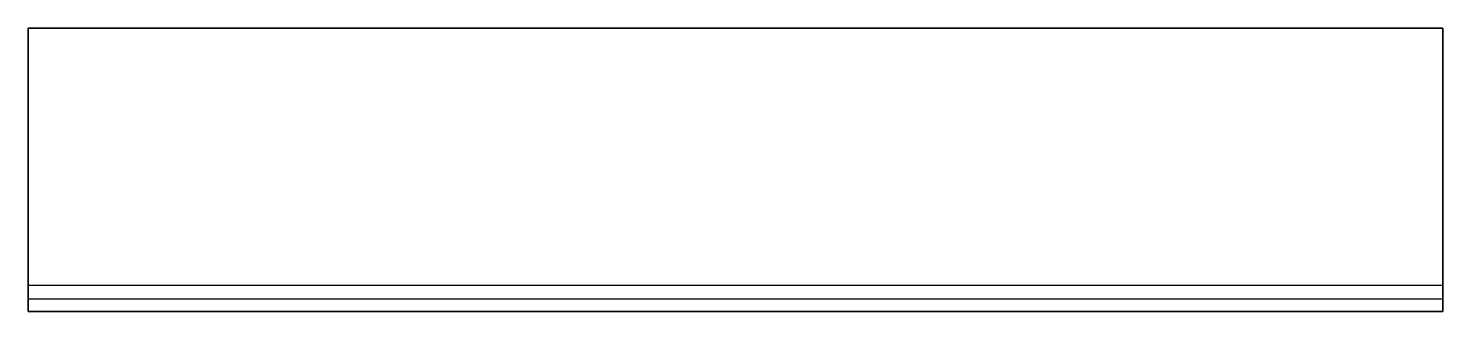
# Model space of a CAD drawing. Header units: inches. Extents: x 0 to 1500, y -300 to 0.
import ezdxf

# ---------------------------------------------------------------- set-up
doc = ezdxf.new("R2010")
doc.units = ezdxf.units.IN
doc.header["$MEASUREMENT"] = 0
doc.layers.add('Painel', color=5, linetype='Continuous')
doc.layers.add('Usinagem', color=2, linetype='Continuous')

# ---------------------------------------------------------------- blocks, each defined once
blk = doc.blocks.new('DWG2')
at = {"layer": 'Painel'}
for points in [[(-300, -1500, 4), (-300, -1500), (-300, 0), (-300, 0, 4)], [(-272.29, 0, 4), (0, 0), (-300, 0), (-300, 0, 4)], [(0, 0), (-300, 0), (-300, -1500), (0, -1500)], [(-272.29, 0, 4), (-286.29, 0, 18), (0, 0, 18), (0, 0)], [(0, 0, 18), (-286.29, 0, 18), (-286.29, -1500, 18), (0, -1500, 18)], [(0, -1500, 18), (0, -1500), (0, 0), (0, 0, 18)], [(-300, -1500, 4), (-300, -1500), (0, -1500), (-272.29, -1500, 4)], [(-286.29, -1500, 18), (-272.29, -1500, 4), (0, -1500), (0, -1500, 18)]]:
    blk.add_3dface(points, dxfattribs=at)
at = {"layer": 'Usinagem'}
for points in [[(-272.29, 0, 4), (-300, 0, 4), (-300, -1500, 4), (-272.29, -1500, 4)], [(-286.29, -1500, 18), (-272.29, -1500, 4), (-272.29, 0, 4), (-286.29, 0, 18)]]:
    blk.add_3dface(points, dxfattribs=at)

msp = doc.modelspace()

# ---------------------------------------------------------------- linework, layer by layer
at = {"layer": 'Painel', "invisible_edges": 15}
msp.add_3dface([(0, -300, 18), (386.3, -300, 18), (386.3, -286.5, 18), (0, 0, 18)], dxfattribs=at)

# ---------------------------------------------------------------- block references
at = {"layer": 'Painel', "rotation": 90}
msp.add_blockref('DWG2', (0, 0), dxfattribs=at)

doc.saveas('drawing.dxf')
